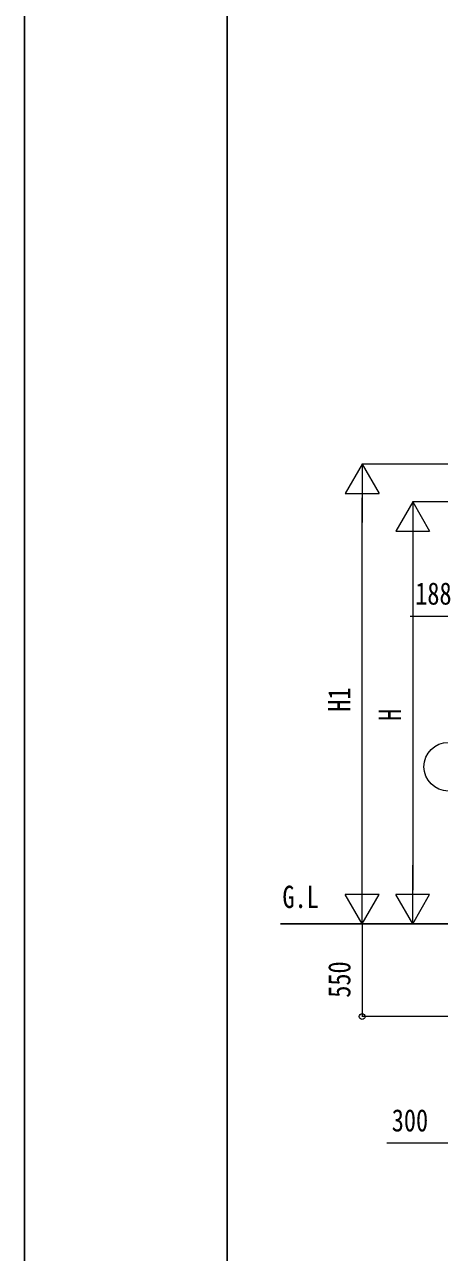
# Model space of a CAD drawing. Units: millimetres, scale not verified. Extents: x -16820 to 16820, y -11880 to 11880.
# Drawn here: x -16820 to -14362, y -8197 to -922 of the extents above; entities that cross this region are included whole.
import ezdxf
from ezdxf.enums import TextEntityAlignment as Align

# ---------------------------------------------------------------- set-up
doc = ezdxf.new("R2010")
doc.units = ezdxf.units.MM
doc.header["$LTSCALE"] = 60
for name, color, linetype in [('0-2_USER1', 3, 'Continuous'), ('0-6_YKK_A1', 4, 'Continuous'), ('0-8_YKK_ZWAK', 7, 'Continuous')]:
    doc.layers.add(name, color=color, linetype=linetype)
doc.layers.add('0-7_YKK_D', color=6, linetype='Continuous', lineweight=18)
doc.styles.add('ＭＳ ゴシック', font='')
doc.styles.get('ＭＳ ゴシック').set_extended_font_data('MS Gothic')

msp = doc.modelspace()

# ---------------------------------------------------------------- linework, layer by layer
at = {"layer": '0-6_YKK_A1'}
msp.add_line((-15303.42, -6250), (-10253.2, -6250), dxfattribs=at)
at = {"layer": '0-7_YKK_D', "color": 1}
for p, q in [((-14819.92, -3527), (-14919.92, -3700.21)), ((-14014.02, -3527), (-14820.92, -3527)), ((-14819.92, -3527), (-14719.92, -3700.21)), ((-14819.92, -3527), (-14819.92, -3873.41)), ((-14919.92, -3700.21), (-14719.92, -3700.21)), ((-14819.92, -6049.41), (-14819.92, -3727)), ((-14519.92, -3750), (-14619.92, -3923.21)), ((-14014.02, -3750), (-14520.92, -3750)), ((-14519.92, -3750), (-14419.92, -3923.21)), ((-14519.92, -3750), (-14519.92, -4096.41)), ((-14619.92, -3923.21), (-14419.92, -3923.21)), ((-14519.92, -3950), (-14519.92, -6050)), ((-14819.92, -6249.41), (-14819.92, -5903)), ((-14519.92, -6250), (-14519.92, -5903.59)), ((-14819.92, -6249.41), (-14919.92, -6076.2)), ((-14719.92, -6076.2), (-14919.92, -6076.2)), ((-14819.92, -6249.41), (-14719.92, -6076.2)), ((-14519.92, -6250), (-14619.92, -6076.79)), ((-14419.92, -6076.79), (-14619.92, -6076.79)), ((-14519.92, -6250), (-14419.92, -6076.79)), ((-14820.69, -6249.41), (-14820.92, -6249.41))]:
    msp.add_line(p, q, dxfattribs=at)
at = {"layer": '0-7_YKK_D'}
for p, q in [((-14819.69, -6250), (-14819.69, -6800)), ((-14220.92, -6800), (-14820.69, -6800))]:
    msp.add_line(p, q, dxfattribs=at)
for points in [[(-13825.02, -4428.69), (-14013.02, -4428.69), (-14535.42, -4428.69)], [(-13919.92, -7550), (-14219.92, -7550), (-14674.32, -7550)]]:
    msp.add_lwpolyline(points, dxfattribs=at)
for centre, radius in [((-14309.41, -5319.35), 144), ((-14819.69, -6800), 17)]:
    msp.add_circle(centre, radius, dxfattribs=at)
at = {"layer": '0-8_YKK_ZWAK'}
msp.add_line((-15619.92, -10100), (-15619.92, 11100), dxfattribs=at)
msp.add_lwpolyline([(-16820, -11880), (16820, -11880), (16820, 11880), (-16820, 11880)], close=True, dxfattribs=at)

# ---------------------------------------------------------------- texts
at = {"layer": '0-2_USER1', "style": 'ＭＳ ゴシック', "width": 0.8}
msp.add_text('G.L', height=132, dxfattribs=at).set_placement((-15292, -6196), align=Align.BOTTOM_LEFT)
at = {"layer": '0-7_YKK_D', "style": 'ＭＳ ゴシック', "width": 0.8}
for s, p in [('188', (-14505.42, -4398.69)), ('300', (-14644.32, -7520))]:
    msp.add_text(s, height=132, dxfattribs=at).set_placement(p, align=Align.BOTTOM_LEFT)
at = {"layer": '0-7_YKK_D', "color": 1, "style": 'ＭＳ ゴシック', "width": 0.8}
for s, p in [('H1', (-14849.92, -4993.8)), ('H', (-14549.92, -5048))]:
    msp.add_text(s, height=132, rotation=90, dxfattribs=at).set_placement(p, align=Align.BOTTOM_LEFT)
at = {"layer": '0-7_YKK_D', "style": 'ＭＳ ゴシック', "width": 0.8}
msp.add_text('550', height=132, rotation=90, dxfattribs=at).set_placement((-14849.69, -6688.2), align=Align.BOTTOM_LEFT)

doc.saveas('drawing.dxf')
